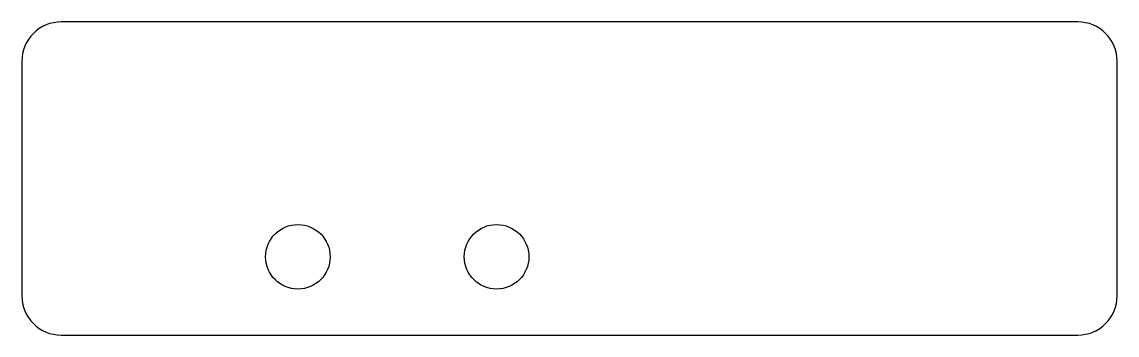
# Model space of a CAD drawing. Header units: millimetres. Extents: x -28 to 28, y 27.1 to 43.1.
import ezdxf

# ---------------------------------------------------------------- set-up
doc = ezdxf.new("R2010")
doc.units = ezdxf.units.MM
doc.layers.get('0').update_dxf_attribs({"linetype": 'CONTINUOUS'})

msp = doc.modelspace()

# ---------------------------------------------------------------- linework, layer by layer
msp.add_lwpolyline([(-26, 27.071), (26, 27.071, 0.414214), (28, 29.071), (28, 41.071, 0.414214), (26, 43.071), (-26, 43.071, 0.414214), (-28, 41.071), (-28, 29.071, 0.414214)], format="xyb", close=True)
for centre in [(-13.888, 31.071), (-3.728, 31.071)]:
    msp.add_circle(centre, 1.65)

doc.saveas('drawing.dxf')
